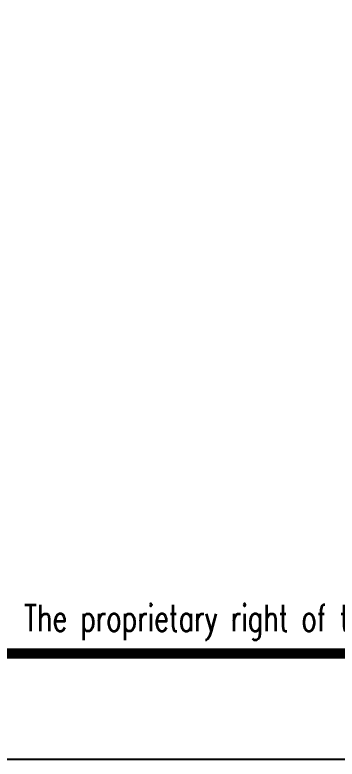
# Model space of a CAD drawing. Extents: x 5191187 to 5306989, y -468291 to -238224.
# Drawn here: x 5255767 to 5258823, y -468291 to -461241 of the extents above; entities that cross this region are included whole.
import ezdxf
from ezdxf.enums import TextEntityAlignment as Align

# ---------------------------------------------------------------- set-up
doc = ezdxf.new("R2010")
doc.units = 0
doc.header["$LTSCALE"] = 1000
doc.header["$MEASUREMENT"] = 0
doc.layers.get('0').update_dxf_attribs({"linetype": 'CONTINUOUS'})
doc.layers.add('PUB_TITLE', color=4, linetype='CONTINUOUS')
doc.styles.add('ECEC_TQ', font='txt_l.shx', dxfattribs={"bigfont": 'hztxt_l.shx'})

msp = doc.modelspace()

# ---------------------------------------------------------------- linework, layer by layer
at = {"layer": 'PUB_TITLE'}
msp.add_lwpolyline([(5218545.9, -468290.7), (5277945.9, -468290.7), (5277945.9, -426290.7), (5218545.9, -426290.7)], close=True, dxfattribs=at)
at = {"layer": 'PUB_TITLE', "const_width": 100}
msp.add_lwpolyline([(5221045.9, -467290.7), (5276945.9, -467290.7), (5276945.9, -427290.7), (5221045.9, -427290.7)], close=True, dxfattribs=at)

# ---------------------------------------------------------------- texts
at = {"style": 'ECEC_TQ', "width": 0.72}
msp.add_text('The proprietary right of this document belongs to Anhui Huadong Chemical And Medical Engineering  Co.,Ltd.  and any replication or transfer to the 3rd. side is forbidden without its permission. ', height=250, dxfattribs=at).set_placement((5267945.9, -466990.7), align=Align.MIDDLE)

doc.saveas('drawing.dxf')
